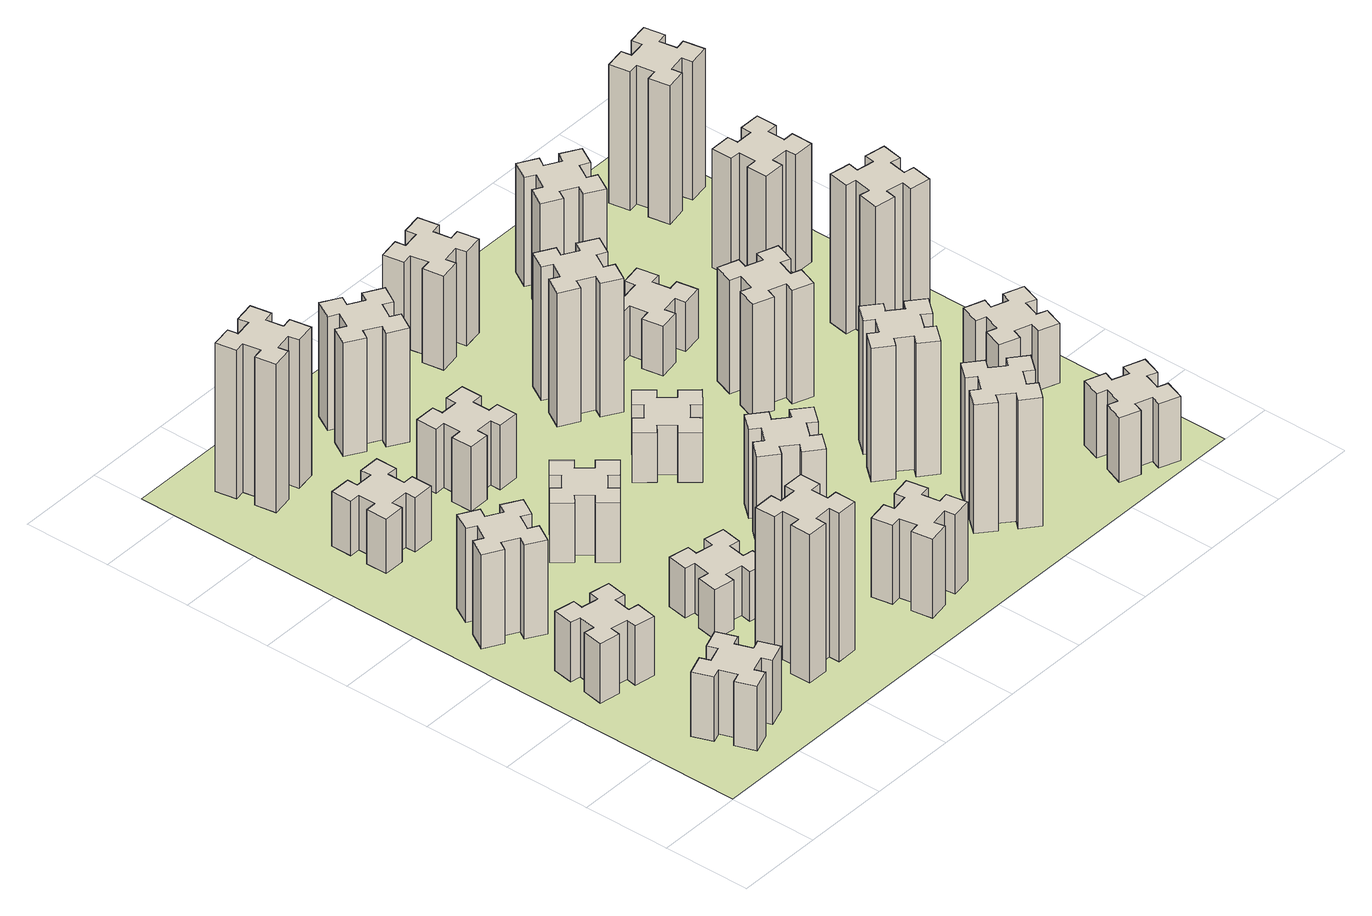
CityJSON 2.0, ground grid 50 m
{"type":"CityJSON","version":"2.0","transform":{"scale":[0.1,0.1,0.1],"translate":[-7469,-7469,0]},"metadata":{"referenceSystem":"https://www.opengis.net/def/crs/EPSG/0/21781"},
"CityObjects":{
"building1":{"type":"Building","attributes":{"class":"1000","function":"1000","usage":"1000","yearOfConstruction":2016,"roofType":"1000","measuredHeight":39,"storeysAboveGround":30,"storeysBelowGround":0},"geometry":[{"type":"Solid","lod":"1","boundaries":[[[[0,1,2,3,4,5,6,7,8,9,10,11,12,13,14,15,16,17,18,19]],[[17,16,20,21]],[[16,15,22,20]],[[15,14,23,22]],[[14,13,24,23]],[[13,12,25,24]],[[12,11,26,25]],[[11,10,27,26]],[[10,9,28,27]],[[9,8,29,28]],[[8,7,30,29]],[[7,6,31,30]],[[6,5,32,31]],[[5,4,33,32]],[[4,3,34,33]],[[3,2,35,34]],[[2,1,36,35]],[[1,0,37,36]],[[0,19,38,37]],[[19,18,39,38]],[[18,17,21,39]],[[24,25,26,27,28,29,30,31,32,33,34,35,36,37,38,39,21,20,22,23]]]]}]},
"building2":{"type":"Building","attributes":{"class":"1000","function":"1000","usage":"1000","yearOfConstruction":2016,"roofType":"1000","measuredHeight":36,"storeysAboveGround":30,"storeysBelowGround":0},"geometry":[{"type":"Solid","lod":"1","boundaries":[[[[40,41,42,43,44,45,46,47,48,49,50,51,52,53,54,55,56,57,58,59]],[[57,56,60,61]],[[56,55,62,60]],[[55,54,63,62]],[[54,53,64,63]],[[53,52,65,64]],[[52,51,66,65]],[[51,50,67,66]],[[50,49,68,67]],[[49,48,69,68]],[[48,47,70,69]],[[47,46,71,70]],[[46,45,72,71]],[[45,44,73,72]],[[44,43,74,73]],[[43,42,75,74]],[[42,41,76,75]],[[41,40,77,76]],[[40,59,78,77]],[[59,58,79,78]],[[58,57,61,79]],[[64,65,66,67,68,69,70,71,72,73,74,75,76,77,78,79,61,60,62,63]]]]}]},
"building3":{"type":"Building","attributes":{"class":"1000","function":"1000","usage":"1000","yearOfConstruction":2016,"roofType":"1000","measuredHeight":57,"storeysAboveGround":30,"storeysBelowGround":0},"geometry":[{"type":"Solid","lod":"1","boundaries":[[[[80,81,82,83,84,85,86,87,88,89,90,91,92,93,94,95,96,97,98,99]],[[97,96,100,101]],[[96,95,102,100]],[[95,94,103,102]],[[94,93,104,103]],[[93,92,105,104]],[[92,91,106,105]],[[91,90,107,106]],[[90,89,108,107]],[[89,88,109,108]],[[88,87,110,109]],[[87,86,111,110]],[[86,85,112,111]],[[85,84,113,112]],[[84,83,114,113]],[[83,82,115,114]],[[82,81,116,115]],[[81,80,117,116]],[[80,99,118,117]],[[99,98,119,118]],[[98,97,101,119]],[[104,105,106,107,108,109,110,111,112,113,114,115,116,117,118,119,101,100,102,103]]]]}]},
"building4":{"type":"Building","attributes":{"class":"1000","function":"1000","usage":"1000","yearOfConstruction":2016,"roofType":"1000","measuredHeight":33,"storeysAboveGround":30,"storeysBelowGround":0},"geometry":[{"type":"Solid","lod":"1","boundaries":[[[[120,121,122,123,124,125,126,127,128,129,130,131,132,133,134,135,136,137,138,139]],[[137,136,140,141]],[[136,135,142,140]],[[135,134,143,142]],[[134,133,144,143]],[[133,132,145,144]],[[132,131,146,145]],[[131,130,147,146]],[[130,129,148,147]],[[129,128,149,148]],[[128,127,150,149]],[[127,126,151,150]],[[126,125,152,151]],[[125,124,153,152]],[[124,123,154,153]],[[123,122,155,154]],[[122,121,156,155]],[[121,120,157,156]],[[120,139,158,157]],[[139,138,159,158]],[[138,137,141,159]],[[144,145,146,147,148,149,150,151,152,153,154,155,156,157,158,159,141,140,142,143]]]]}]},
"building5":{"type":"Building","attributes":{"class":"1000","function":"1000","usage":"1000","yearOfConstruction":2016,"roofType":"1000","measuredHeight":90,"storeysAboveGround":30,"storeysBelowGround":0},"geometry":[{"type":"Solid","lod":"1","boundaries":[[[[160,161,162,163,164,165,166,167,168,169,170,171,172,173,174,175,176,177,178,179]],[[177,176,180,181]],[[176,175,182,180]],[[175,174,183,182]],[[174,173,184,183]],[[173,172,185,184]],[[172,171,186,185]],[[171,170,187,186]],[[170,169,188,187]],[[169,168,189,188]],[[168,167,190,189]],[[167,166,191,190]],[[166,165,192,191]],[[165,164,193,192]],[[164,163,194,193]],[[163,162,195,194]],[[162,161,196,195]],[[161,160,197,196]],[[160,179,198,197]],[[179,178,199,198]],[[178,177,181,199]],[[184,185,186,187,188,189,190,191,192,193,194,195,196,197,198,199,181,180,182,183]]]]}]},
"building6":{"type":"Building","attributes":{"class":"1000","function":"1000","usage":"1000","yearOfConstruction":2016,"roofType":"1000","measuredHeight":30,"storeysAboveGround":30,"storeysBelowGround":0},"geometry":[{"type":"Solid","lod":"1","boundaries":[[[[200,201,202,203,204,205,206,207,208,209,210,211,212,213,214,215,216,217,218,219]],[[217,216,220,221]],[[216,215,222,220]],[[215,214,223,222]],[[214,213,224,223]],[[213,212,225,224]],[[212,211,226,225]],[[211,210,227,226]],[[210,209,228,227]],[[209,208,229,228]],[[208,207,230,229]],[[207,206,231,230]],[[206,205,232,231]],[[205,204,233,232]],[[204,203,234,233]],[[203,202,235,234]],[[202,201,236,235]],[[201,200,237,236]],[[200,219,238,237]],[[219,218,239,238]],[[218,217,221,239]],[[224,225,226,227,228,229,230,231,232,233,234,235,236,237,238,239,221,220,222,223]]]]}]},
"building7":{"type":"Building","attributes":{"class":"1000","function":"1000","usage":"1000","yearOfConstruction":2016,"roofType":"1000","measuredHeight":90,"storeysAboveGround":30,"storeysBelowGround":0},"geometry":[{"type":"Solid","lod":"1","boundaries":[[[[240,241,242,243,244,245,246,247,248,249,250,251,252,253,254,255,256,257,258,259]],[[257,256,260,261]],[[256,255,262,260]],[[255,254,263,262]],[[254,253,264,263]],[[253,252,265,264]],[[252,251,266,265]],[[251,250,267,266]],[[250,249,268,267]],[[249,248,269,268]],[[248,247,270,269]],[[247,246,271,270]],[[246,245,272,271]],[[245,244,273,272]],[[244,243,274,273]],[[243,242,275,274]],[[242,241,276,275]],[[241,240,277,276]],[[240,259,278,277]],[[259,258,279,278]],[[258,257,261,279]],[[264,265,266,267,268,269,270,271,272,273,274,275,276,277,278,279,261,260,262,263]]]]}]},
"building8":{"type":"Building","attributes":{"class":"1000","function":"1000","usage":"1000","yearOfConstruction":2016,"roofType":"1000","measuredHeight":36,"storeysAboveGround":30,"storeysBelowGround":0},"geometry":[{"type":"Solid","lod":"1","boundaries":[[[[280,281,282,283,284,285,286,287,288,289,290,291,292,293,294,295,296,297,298,299]],[[297,296,300,301]],[[296,295,302,300]],[[295,294,303,302]],[[294,293,304,303]],[[293,292,305,304]],[[292,291,306,305]],[[291,290,307,306]],[[290,289,308,307]],[[289,288,309,308]],[[288,287,310,309]],[[287,286,311,310]],[[286,285,312,311]],[[285,284,313,312]],[[284,283,314,313]],[[283,282,315,314]],[[282,281,316,315]],[[281,280,317,316]],[[280,299,318,317]],[[299,298,319,318]],[[298,297,301,319]],[[304,305,306,307,308,309,310,311,312,313,314,315,316,317,318,319,301,300,302,303]]]]}]},
"building9":{"type":"Building","attributes":{"class":"1000","function":"1000","usage":"1000","yearOfConstruction":2016,"roofType":"1000","measuredHeight":39,"storeysAboveGround":30,"storeysBelowGround":0},"geometry":[{"type":"Solid","lod":"1","boundaries":[[[[320,321,322,323,324,325,326,327,328,329,330,331,332,333,334,335,336,337,338,339]],[[337,336,340,341]],[[336,335,342,340]],[[335,334,343,342]],[[334,333,344,343]],[[333,332,345,344]],[[332,331,346,345]],[[331,330,347,346]],[[330,329,348,347]],[[329,328,349,348]],[[328,327,350,349]],[[327,326,351,350]],[[326,325,352,351]],[[325,324,353,352]],[[324,323,354,353]],[[323,322,355,354]],[[322,321,356,355]],[[321,320,357,356]],[[320,339,358,357]],[[339,338,359,358]],[[338,337,341,359]],[[344,345,346,347,348,349,350,351,352,353,354,355,356,357,358,359,341,340,342,343]]]]}]},
"building10":{"type":"Building","attributes":{"class":"1000","function":"1000","usage":"1000","yearOfConstruction":2016,"roofType":"1000","measuredHeight":48,"storeysAboveGround":30,"storeysBelowGround":0},"geometry":[{"type":"Solid","lod":"1","boundaries":[[[[360,361,362,363,364,365,366,367,368,369,370,371,372,373,374,375,376,377,378,379]],[[377,376,380,381]],[[376,375,382,380]],[[375,374,383,382]],[[374,373,384,383]],[[373,372,385,384]],[[372,371,386,385]],[[371,370,387,386]],[[370,369,388,387]],[[369,368,389,388]],[[368,367,390,389]],[[367,366,391,390]],[[366,365,392,391]],[[365,364,393,392]],[[364,363,394,393]],[[363,362,395,394]],[[362,361,396,395]],[[361,360,397,396]],[[360,379,398,397]],[[379,378,399,398]],[[378,377,381,399]],[[384,385,386,387,388,389,390,391,392,393,394,395,396,397,398,399,381,380,382,383]]]]}]},
"building11":{"type":"Building","attributes":{"class":"1000","function":"1000","usage":"1000","yearOfConstruction":2016,"roofType":"1000","measuredHeight":69,"storeysAboveGround":30,"storeysBelowGround":0},"geometry":[{"type":"Solid","lod":"1","boundaries":[[[[400,401,402,403,404,405,406,407,408,409,410,411,412,413,414,415,416,417,418,419]],[[417,416,420,421]],[[416,415,422,420]],[[415,414,423,422]],[[414,413,424,423]],[[413,412,425,424]],[[412,411,426,425]],[[411,410,427,426]],[[410,409,428,427]],[[409,408,429,428]],[[408,407,430,429]],[[407,406,431,430]],[[406,405,432,431]],[[405,404,433,432]],[[404,403,434,433]],[[403,402,435,434]],[[402,401,436,435]],[[401,400,437,436]],[[400,419,438,437]],[[419,418,439,438]],[[418,417,421,439]],[[424,425,426,427,428,429,430,431,432,433,434,435,436,437,438,439,421,420,422,423]]]]}]},
"building12":{"type":"Building","attributes":{"class":"1000","function":"1000","usage":"1000","yearOfConstruction":2016,"roofType":"1000","measuredHeight":54,"storeysAboveGround":30,"storeysBelowGround":0},"geometry":[{"type":"Solid","lod":"1","boundaries":[[[[440,441,442,443,444,445,446,447,448,449,450,451,452,453,454,455,456,457,458,459]],[[457,456,460,461]],[[456,455,462,460]],[[455,454,463,462]],[[454,453,464,463]],[[453,452,465,464]],[[452,451,466,465]],[[451,450,467,466]],[[450,449,468,467]],[[449,448,469,468]],[[448,447,470,469]],[[447,446,471,470]],[[446,445,472,471]],[[445,444,473,472]],[[444,443,474,473]],[[443,442,475,474]],[[442,441,476,475]],[[441,440,477,476]],[[440,459,478,477]],[[459,458,479,478]],[[458,457,461,479]],[[464,465,466,467,468,469,470,471,472,473,474,475,476,477,478,479,461,460,462,463]]]]}]},
"building13":{"type":"Building","attributes":{"class":"1000","function":"1000","usage":"1000","yearOfConstruction":2016,"roofType":"1000","measuredHeight":30,"storeysAboveGround":30,"storeysBelowGround":0},"geometry":[{"type":"Solid","lod":"1","boundaries":[[[[480,481,482,483,484,485,486,487,488,489,490,491,492,493,494,495,496,497,498,499]],[[497,496,500,501]],[[496,495,502,500]],[[495,494,503,502]],[[494,493,504,503]],[[493,492,505,504]],[[492,491,506,505]],[[491,490,507,506]],[[490,489,508,507]],[[489,488,509,508]],[[488,487,510,509]],[[487,486,511,510]],[[486,485,512,511]],[[485,484,513,512]],[[484,483,514,513]],[[483,482,515,514]],[[482,481,516,515]],[[481,480,517,516]],[[480,499,518,517]],[[499,498,519,518]],[[498,497,501,519]],[[504,505,506,507,508,509,510,511,512,513,514,515,516,517,518,519,501,500,502,503]]]]}]},
"building14":{"type":"Building","attributes":{"class":"1000","function":"1000","usage":"1000","yearOfConstruction":2016,"roofType":"1000","measuredHeight":81,"storeysAboveGround":30,"storeysBelowGround":0},"geometry":[{"type":"Solid","lod":"1","boundaries":[[[[520,521,522,523,524,525,526,527,528,529,530,531,532,533,534,535,536,537,538,539]],[[537,536,540,541]],[[536,535,542,540]],[[535,534,543,542]],[[534,533,544,543]],[[533,532,545,544]],[[532,531,546,545]],[[531,530,547,546]],[[530,529,548,547]],[[529,528,549,548]],[[528,527,550,549]],[[527,526,551,550]],[[526,525,552,551]],[[525,524,553,552]],[[524,523,554,553]],[[523,522,555,554]],[[522,521,556,555]],[[521,520,557,556]],[[520,539,558,557]],[[539,538,559,558]],[[538,537,541,559]],[[544,545,546,547,548,549,550,551,552,553,554,555,556,557,558,559,541,540,542,543]]]]}]},
"building15":{"type":"Building","attributes":{"class":"1000","function":"1000","usage":"1000","yearOfConstruction":2016,"roofType":"1000","measuredHeight":78,"storeysAboveGround":30,"storeysBelowGround":0},"geometry":[{"type":"Solid","lod":"1","boundaries":[[[[560,561,562,563,564,565,566,567,568,569,570,571,572,573,574,575,576,577,578,579]],[[577,576,580,581]],[[576,575,582,580]],[[575,574,583,582]],[[574,573,584,583]],[[573,572,585,584]],[[572,571,586,585]],[[571,570,587,586]],[[570,569,588,587]],[[569,568,589,588]],[[568,567,590,589]],[[567,566,591,590]],[[566,565,592,591]],[[565,564,593,592]],[[564,563,594,593]],[[563,562,595,594]],[[562,561,596,595]],[[561,560,597,596]],[[560,579,598,597]],[[579,578,599,598]],[[578,577,581,599]],[[584,585,586,587,588,589,590,591,592,593,594,595,596,597,598,599,581,580,582,583]]]]}]},
"building16":{"type":"Building","attributes":{"class":"1000","function":"1000","usage":"1000","yearOfConstruction":2016,"roofType":"1000","measuredHeight":57,"storeysAboveGround":30,"storeysBelowGround":0},"geometry":[{"type":"Solid","lod":"1","boundaries":[[[[600,601,602,603,604,605,606,607,608,609,610,611,612,613,614,615,616,617,618,619]],[[617,616,620,621]],[[616,615,622,620]],[[615,614,623,622]],[[614,613,624,623]],[[613,612,625,624]],[[612,611,626,625]],[[611,610,627,626]],[[610,609,628,627]],[[609,608,629,628]],[[608,607,630,629]],[[607,606,631,630]],[[606,605,632,631]],[[605,604,633,632]],[[604,603,634,633]],[[603,602,635,634]],[[602,601,636,635]],[[601,600,637,636]],[[600,619,638,637]],[[619,618,639,638]],[[618,617,621,639]],[[624,625,626,627,628,629,630,631,632,633,634,635,636,637,638,639,621,620,622,623]]]]}]},
"building17":{"type":"Building","attributes":{"class":"1000","function":"1000","usage":"1000","yearOfConstruction":2016,"roofType":"1000","measuredHeight":81,"storeysAboveGround":30,"storeysBelowGround":0},"geometry":[{"type":"Solid","lod":"1","boundaries":[[[[640,641,642,643,644,645,646,647,648,649,650,651,652,653,654,655,656,657,658,659]],[[657,656,660,661]],[[656,655,662,660]],[[655,654,663,662]],[[654,653,664,663]],[[653,652,665,664]],[[652,651,666,665]],[[651,650,667,666]],[[650,649,668,667]],[[649,648,669,668]],[[648,647,670,669]],[[647,646,671,670]],[[646,645,672,671]],[[645,644,673,672]],[[644,643,674,673]],[[643,642,675,674]],[[642,641,676,675]],[[641,640,677,676]],[[640,659,678,677]],[[659,658,679,678]],[[658,657,661,679]],[[664,665,666,667,668,669,670,671,672,673,674,675,676,677,678,679,661,660,662,663]]]]}]},
"building18":{"type":"Building","attributes":{"class":"1000","function":"1000","usage":"1000","yearOfConstruction":2016,"roofType":"1000","measuredHeight":69,"storeysAboveGround":30,"storeysBelowGround":0},"geometry":[{"type":"Solid","lod":"1","boundaries":[[[[680,681,682,683,684,685,686,687,688,689,690,691,692,693,694,695,696,697,698,699]],[[697,696,700,701]],[[696,695,702,700]],[[695,694,703,702]],[[694,693,704,703]],[[693,692,705,704]],[[692,691,706,705]],[[691,690,707,706]],[[690,689,708,707]],[[689,688,709,708]],[[688,687,710,709]],[[687,686,711,710]],[[686,685,712,711]],[[685,684,713,712]],[[684,683,714,713]],[[683,682,715,714]],[[682,681,716,715]],[[681,680,717,716]],[[680,699,718,717]],[[699,698,719,718]],[[698,697,701,719]],[[704,705,706,707,708,709,710,711,712,713,714,715,716,717,718,719,701,700,702,703]]]]}]},
"building19":{"type":"Building","attributes":{"class":"1000","function":"1000","usage":"1000","yearOfConstruction":2016,"roofType":"1000","measuredHeight":30,"storeysAboveGround":30,"storeysBelowGround":0},"geometry":[{"type":"Solid","lod":"1","boundaries":[[[[720,721,722,723,724,725,726,727,728,729,730,731,732,733,734,735,736,737,738,739]],[[737,736,740,741]],[[736,735,742,740]],[[735,734,743,742]],[[734,733,744,743]],[[733,732,745,744]],[[732,731,746,745]],[[731,730,747,746]],[[730,729,748,747]],[[729,728,749,748]],[[728,727,750,749]],[[727,726,751,750]],[[726,725,752,751]],[[725,724,753,752]],[[724,723,754,753]],[[723,722,755,754]],[[722,721,756,755]],[[721,720,757,756]],[[720,739,758,757]],[[739,738,759,758]],[[738,737,741,759]],[[744,745,746,747,748,749,750,751,752,753,754,755,756,757,758,759,741,740,742,743]]]]}]},
"building20":{"type":"Building","attributes":{"class":"1000","function":"1000","usage":"1000","yearOfConstruction":2016,"roofType":"1000","measuredHeight":39,"storeysAboveGround":30,"storeysBelowGround":0},"geometry":[{"type":"Solid","lod":"1","boundaries":[[[[760,761,762,763,764,765,766,767,768,769,770,771,772,773,774,775,776,777,778,779]],[[777,776,780,781]],[[776,775,782,780]],[[775,774,783,782]],[[774,773,784,783]],[[773,772,785,784]],[[772,771,786,785]],[[771,770,787,786]],[[770,769,788,787]],[[769,768,789,788]],[[768,767,790,789]],[[767,766,791,790]],[[766,765,792,791]],[[765,764,793,792]],[[764,763,794,793]],[[763,762,795,794]],[[762,761,796,795]],[[761,760,797,796]],[[760,779,798,797]],[[779,778,799,798]],[[778,777,781,799]],[[784,785,786,787,788,789,790,791,792,793,794,795,796,797,798,799,781,780,782,783]]]]}]},
"building21":{"type":"Building","attributes":{"class":"1000","function":"1000","usage":"1000","yearOfConstruction":2016,"roofType":"1000","measuredHeight":66,"storeysAboveGround":30,"storeysBelowGround":0},"geometry":[{"type":"Solid","lod":"1","boundaries":[[[[800,801,802,803,804,805,806,807,808,809,810,811,812,813,814,815,816,817,818,819]],[[817,816,820,821]],[[816,815,822,820]],[[815,814,823,822]],[[814,813,824,823]],[[813,812,825,824]],[[812,811,826,825]],[[811,810,827,826]],[[810,809,828,827]],[[809,808,829,828]],[[808,807,830,829]],[[807,806,831,830]],[[806,805,832,831]],[[805,804,833,832]],[[804,803,834,833]],[[803,802,835,834]],[[802,801,836,835]],[[801,800,837,836]],[[800,819,838,837]],[[819,818,839,838]],[[818,817,821,839]],[[824,825,826,827,828,829,830,831,832,833,834,835,836,837,838,839,821,820,822,823]]]]}]},
"building22":{"type":"Building","attributes":{"class":"1000","function":"1000","usage":"1000","yearOfConstruction":2016,"roofType":"1000","measuredHeight":36,"storeysAboveGround":30,"storeysBelowGround":0},"geometry":[{"type":"Solid","lod":"1","boundaries":[[[[840,841,842,843,844,845,846,847,848,849,850,851,852,853,854,855,856,857,858,859]],[[857,856,860,861]],[[856,855,862,860]],[[855,854,863,862]],[[854,853,864,863]],[[853,852,865,864]],[[852,851,866,865]],[[851,850,867,866]],[[850,849,868,867]],[[849,848,869,868]],[[848,847,870,869]],[[847,846,871,870]],[[846,845,872,871]],[[845,844,873,872]],[[844,843,874,873]],[[843,842,875,874]],[[842,841,876,875]],[[841,840,877,876]],[[840,859,878,877]],[[859,858,879,878]],[[858,857,861,879]],[[864,865,866,867,868,869,870,871,872,873,874,875,876,877,878,879,861,860,862,863]]]]}]},
"building23":{"type":"Building","attributes":{"class":"1000","function":"1000","usage":"1000","yearOfConstruction":2016,"roofType":"1000","measuredHeight":90,"storeysAboveGround":30,"storeysBelowGround":0},"geometry":[{"type":"Solid","lod":"1","boundaries":[[[[880,881,882,883,884,885,886,887,888,889,890,891,892,893,894,895,896,897,898,899]],[[897,896,900,901]],[[896,895,902,900]],[[895,894,903,902]],[[894,893,904,903]],[[893,892,905,904]],[[892,891,906,905]],[[891,890,907,906]],[[890,889,908,907]],[[889,888,909,908]],[[888,887,910,909]],[[887,886,911,910]],[[886,885,912,911]],[[885,884,913,912]],[[884,883,914,913]],[[883,882,915,914]],[[882,881,916,915]],[[881,880,917,916]],[[880,899,918,917]],[[899,898,919,918]],[[898,897,901,919]],[[904,905,906,907,908,909,910,911,912,913,914,915,916,917,918,919,901,900,902,903]]]]}]},
"building24":{"type":"Building","attributes":{"class":"1000","function":"1000","usage":"1000","yearOfConstruction":2016,"roofType":"1000","measuredHeight":72,"storeysAboveGround":30,"storeysBelowGround":0},"geometry":[{"type":"Solid","lod":"1","boundaries":[[[[920,921,922,923,924,925,926,927,928,929,930,931,932,933,934,935,936,937,938,939]],[[937,936,940,941]],[[936,935,942,940]],[[935,934,943,942]],[[934,933,944,943]],[[933,932,945,944]],[[932,931,946,945]],[[931,930,947,946]],[[930,929,948,947]],[[929,928,949,948]],[[928,927,950,949]],[[927,926,951,950]],[[926,925,952,951]],[[925,924,953,952]],[[924,923,954,953]],[[923,922,955,954]],[[922,921,956,955]],[[921,920,957,956]],[[920,939,958,957]],[[939,938,959,958]],[[938,937,941,959]],[[944,945,946,947,948,949,950,951,952,953,954,955,956,957,958,959,941,940,942,943]]]]}]},
"building25":{"type":"Building","attributes":{"class":"1000","function":"1000","usage":"1000","yearOfConstruction":2016,"roofType":"1000","measuredHeight":84,"storeysAboveGround":30,"storeysBelowGround":0},"geometry":[{"type":"Solid","lod":"1","boundaries":[[[[960,961,962,963,964,965,966,967,968,969,970,971,972,973,974,975,976,977,978,979]],[[977,976,980,981]],[[976,975,982,980]],[[975,974,983,982]],[[974,973,984,983]],[[973,972,985,984]],[[972,971,986,985]],[[971,970,987,986]],[[970,969,988,987]],[[969,968,989,988]],[[968,967,990,989]],[[967,966,991,990]],[[966,965,992,991]],[[965,964,993,992]],[[964,963,994,993]],[[963,962,995,994]],[[962,961,996,995]],[[961,960,997,996]],[[960,979,998,997]],[[979,978,999,998]],[[978,977,981,999]],[[984,985,986,987,988,989,990,991,992,993,994,995,996,997,998,999,981,980,982,983]]]]}]},
"landuse1":{"type":"LandUse","attributes":{"name":"plot1","function":"1010"},"geometry":[{"type":"MultiSurface","lod":"1","boundaries":[[[1000,1001,1002,1003]]]}]}
},
"vertices":[
[355,385,0],[389,291,0],[333,270,0],[374,157,0],[487,199,0],[466,255,0],[560,289,0],[580,233,0],[693,274,0],[652,387,0],[596,366,0],[562,460,0],[618,480,0],[577,593,0],[464,552,0],[485,496,0],[391,462,0],[370,518,0],[257,477,0],[299,364,0],[391,462,390],[370,518,390],[485,496,390],[464,552,390],[577,593,390],[618,480,390],[562,460,390],[596,366,390],[652,387,390],[693,274,390],[580,233,390],[560,289,390],[466,255,390],[487,199,390],[374,157,390],[333,270,390],[389,291,390],[355,385,390],[299,364,390],[257,477,390],
[307,1016,0],[405,998,0],[395,939,0],[513,918,0],[534,1037,0],[475,1047,0],[492,1145,0],[551,1135,0],[572,1253,0],[454,1274,0],[444,1215,0],[345,1232,0],[356,1291,0],[237,1312,0],[217,1194,0],[276,1184,0],[258,1085,0],[199,1096,0],[178,977,0],[297,957,0],[258,1085,360],[199,1096,360],[276,1184,360],[217,1194,360],[237,1312,360],[356,1291,360],[345,1232,360],[444,1215,360],[454,1274,360],[572,1253,360],[551,1135,360],[492,1145,360],[475,1047,360],[534,1037,360],[513,918,360],[395,939,360],[405,998,360],[307,1016,360],[297,957,360],[178,977,360],
[474,1826,0],[387,1876,0],[417,1928,0],[313,1988,0],[253,1884,0],[305,1854,0],[255,1767,0],[203,1797,0],[143,1693,0],[247,1633,0],[277,1685,0],[364,1635,0],[334,1583,0],[438,1523,0],[498,1627,0],[446,1657,0],[496,1744,0],[548,1714,0],[608,1818,0],[504,1878,0],[496,1744,570],[548,1714,570],[446,1657,570],[498,1627,570],[438,1523,570],[334,1583,570],[364,1635,570],[277,1685,570],[247,1633,570],[143,1693,570],[203,1797,570],[255,1767,570],[305,1854,570],[253,1884,570],[313,1988,570],[417,1928,570],[387,1876,570],[474,1826,570],[504,1878,570],[608,1818,570],
[425,2485,0],[525,2485,0],[525,2425,0],[645,2425,0],[645,2545,0],[585,2545,0],[585,2645,0],[645,2645,0],[645,2765,0],[525,2765,0],[525,2705,0],[425,2705,0],[425,2765,0],[305,2765,0],[305,2645,0],[365,2645,0],[365,2545,0],[305,2545,0],[305,2425,0],[425,2425,0],[365,2545,330],[305,2545,330],[365,2645,330],[305,2645,330],[305,2765,330],[425,2765,330],[425,2705,330],[525,2705,330],[525,2765,330],[645,2765,330],[645,2645,330],[585,2645,330],[585,2545,330],[645,2545,330],[645,2425,330],[525,2425,330],[525,2485,330],[425,2485,330],[425,2425,330],[305,2425,330],
[1165,585,0],[1065,585,0],[1065,645,0],[945,645,0],[945,525,0],[1005,525,0],[1005,425,0],[945,425,0],[945,305,0],[1065,305,0],[1065,365,0],[1165,365,0],[1165,305,0],[1285,305,0],[1285,425,0],[1225,425,0],[1225,525,0],[1285,525,0],[1285,645,0],[1165,645,0],[1225,525,900],[1285,525,900],[1225,425,900],[1285,425,900],[1285,305,900],[1165,305,900],[1165,365,900],[1065,365,900],[1065,305,900],[945,305,900],[945,425,900],[1005,425,900],[1005,525,900],[945,525,900],[945,645,900],[1065,645,900],[1065,585,900],[1165,585,900],[1165,645,900],[1285,645,900],
[1016,1084,0],[998,985,0],[939,996,0],[918,877,0],[1037,857,0],[1047,916,0],[1145,898,0],[1135,839,0],[1253,818,0],[1274,937,0],[1215,947,0],[1232,1045,0],[1291,1035,0],[1312,1153,0],[1194,1174,0],[1184,1115,0],[1085,1132,0],[1096,1191,0],[977,1212,0],[957,1094,0],[1085,1132,300],[1096,1191,300],[1184,1115,300],[1194,1174,300],[1312,1153,300],[1291,1035,300],[1232,1045,300],[1215,947,300],[1274,937,300],[1253,818,300],[1135,839,300],[1145,898,300],[1047,916,300],[1037,857,300],[918,877,300],[939,996,300],[998,985,300],[1016,1084,300],[957,1094,300],[977,1212,300],
[592,3305,0],[575,3404,0],[634,3414,0],[613,3532,0],[495,3511,0],[505,3452,0],[407,3435,0],[397,3494,0],[278,3473,0],[299,3355,0],[358,3365,0],[376,3267,0],[317,3257,0],[337,3138,0],[456,3159,0],[445,3218,0],[544,3236,0],[554,3177,0],[672,3197,0],[651,3316,0],[544,3236,900],[554,3177,900],[445,3218,900],[456,3159,900],[337,3138,900],[317,3257,900],[376,3267,900],[358,3365,900],[299,3355,900],[278,3473,900],[397,3494,900],[407,3435,900],[505,3452,900],[495,3511,900],[613,3532,900],[634,3414,900],[575,3404,900],[592,3305,900],[651,3316,900],[672,3197,900],
[1083,1972,0],[1006,1907,0],[968,1953,0],[876,1876,0],[953,1784,0],[999,1823,0],[1063,1746,0],[1017,1708,0],[1094,1616,0],[1186,1693,0],[1148,1739,0],[1224,1803,0],[1263,1757,0],[1355,1834,0],[1278,1926,0],[1232,1888,0],[1167,1964,0],[1213,2003,0],[1136,2095,0],[1044,2018,0],[1167,1964,360],[1213,2003,360],[1232,1888,360],[1278,1926,360],[1355,1834,360],[1263,1757,360],[1224,1803,360],[1148,1739,360],[1186,1693,360],[1094,1616,360],[1017,1708,360],[1063,1746,360],[999,1823,360],[953,1784,360],[876,1876,360],[968,1953,360],[1006,1907,360],[1083,1972,360],[1044,2018,360],[1136,2095,360],
[1005,2645,0],[1005,2545,0],[945,2545,0],[945,2425,0],[1065,2425,0],[1065,2485,0],[1165,2485,0],[1165,2425,0],[1285,2425,0],[1285,2545,0],[1225,2545,0],[1225,2645,0],[1285,2645,0],[1285,2765,0],[1165,2765,0],[1165,2705,0],[1065,2705,0],[1065,2765,0],[945,2765,0],[945,2645,0],[1065,2705,390],[1065,2765,390],[1165,2705,390],[1165,2765,390],[1285,2765,390],[1285,2645,390],[1225,2645,390],[1225,2545,390],[1285,2545,390],[1285,2425,390],[1165,2425,390],[1165,2485,390],[1065,2485,390],[1065,2425,390],[945,2425,390],[945,2545,390],[1005,2545,390],[1005,2645,390],[945,2645,390],[945,2765,390],
[1738,405,0],[1756,307,0],[1697,297,0],[1717,178,0],[1836,199,0],[1825,258,0],[1924,276,0],[1934,217,0],[2052,237,0],[2031,356,0],[1972,345,0],[1955,444,0],[2014,454,0],[1993,572,0],[1875,551,0],[1885,492,0],[1787,475,0],[1777,534,0],[1658,513,0],[1679,395,0],[1787,475,480],[1777,534,480],[1885,492,480],[1875,551,480],[1993,572,480],[2014,454,480],[1955,444,480],[1972,345,480],[2031,356,480],[2052,237,480],[1934,217,480],[1924,276,480],[1825,258,480],[1836,199,480],[1717,178,480],[1697,297,480],[1756,307,480],[1738,405,480],[1679,395,480],[1658,513,480],
[1186,3137,0],[1236,3224,0],[1288,3194,0],[1348,3298,0],[1244,3358,0],[1214,3306,0],[1127,3356,0],[1157,3408,0],[1053,3468,0],[993,3364,0],[1045,3334,0],[995,3247,0],[943,3277,0],[883,3173,0],[987,3113,0],[1017,3165,0],[1104,3115,0],[1074,3063,0],[1178,3003,0],[1238,3107,0],[1104,3115,690],[1074,3063,690],[1017,3165,690],[987,3113,690],[883,3173,690],[943,3277,690],[995,3247,690],[1045,3334,690],[993,3364,690],[1053,3468,690],[1157,3408,690],[1127,3356,690],[1214,3306,690],[1244,3358,690],[1348,3298,690],[1288,3194,690],[1236,3224,690],[1186,3137,690],[1238,3107,690],[1178,3003,690],
[1746,1163,0],[1823,1099,0],[1784,1053,0],[1876,976,0],[1953,1068,0],[1907,1106,0],[1972,1183,0],[2018,1144,0],[2095,1236,0],[2003,1313,0],[1964,1267,0],[1888,1332,0],[1926,1378,0],[1834,1455,0],[1757,1363,0],[1803,1324,0],[1739,1248,0],[1693,1286,0],[1616,1194,0],[1708,1117,0],[1739,1248,540],[1693,1286,540],[1803,1324,540],[1757,1363,540],[1834,1455,540],[1926,1378,540],[1888,1332,540],[1964,1267,540],[2003,1313,540],[2095,1236,540],[2018,1144,540],[1972,1183,540],[1907,1106,540],[1953,1068,540],[1876,976,540],[1784,1053,540],[1823,1099,540],[1746,1163,540],[1708,1117,540],[1616,1194,540],
[1972,1988,0],[1907,2064,0],[1953,2103,0],[1876,2195,0],[1784,2118,0],[1823,2072,0],[1746,2007,0],[1708,2053,0],[1616,1976,0],[1693,1884,0],[1739,1923,0],[1803,1846,0],[1757,1808,0],[1834,1716,0],[1926,1793,0],[1888,1839,0],[1964,1903,0],[2003,1857,0],[2095,1934,0],[2018,2026,0],[1964,1903,300],[2003,1857,300],[1888,1839,300],[1926,1793,300],[1834,1716,300],[1757,1808,300],[1803,1846,300],[1739,1923,300],[1693,1884,300],[1616,1976,300],[1708,2053,300],[1746,2007,300],[1823,2072,300],[1784,2118,300],[1876,2195,300],[1953,2103,300],[1907,2064,300],[1972,1988,300],[2018,2026,300],[2095,1934,300],
[2054,2666,0],[1967,2716,0],[1997,2768,0],[1893,2828,0],[1833,2724,0],[1885,2694,0],[1835,2607,0],[1783,2637,0],[1723,2533,0],[1827,2473,0],[1857,2525,0],[1944,2475,0],[1914,2423,0],[2018,2363,0],[2078,2467,0],[2026,2497,0],[2076,2584,0],[2128,2554,0],[2188,2658,0],[2084,2718,0],[2076,2584,810],[2128,2554,810],[2026,2497,810],[2078,2467,810],[2018,2363,810],[1914,2423,810],[1944,2475,810],[1857,2525,810],[1827,2473,810],[1723,2533,810],[1783,2637,810],[1835,2607,810],[1885,2694,810],[1833,2724,810],[1893,2828,810],[1997,2768,810],[1967,2716,810],[2054,2666,810],[2084,2718,810],[2188,2658,810],
[2704,527,0],[2628,592,0],[2666,638,0],[2574,715,0],[2497,623,0],[2543,584,0],[2479,508,0],[2433,546,0],[2356,454,0],[2448,377,0],[2486,423,0],[2563,359,0],[2524,313,0],[2616,236,0],[2693,328,0],[2647,366,0],[2712,443,0],[2758,404,0],[2835,496,0],[2743,573,0],[2712,443,780],[2758,404,780],[2647,366,780],[2693,328,780],[2616,236,780],[2524,313,780],[2563,359,780],[2486,423,780],[2448,377,780],[2356,454,780],[2433,546,780],[2479,508,780],[2543,584,780],[2497,623,780],[2574,715,780],[2666,638,780],[2628,592,780],[2704,527,780],[2743,573,780],[2835,496,780],
[1738,3465,0],[1756,3367,0],[1697,3357,0],[1717,3238,0],[1836,3259,0],[1825,3318,0],[1924,3336,0],[1934,3277,0],[2052,3297,0],[2031,3416,0],[1972,3405,0],[1955,3504,0],[2014,3514,0],[1993,3632,0],[1875,3611,0],[1885,3552,0],[1787,3535,0],[1777,3594,0],[1658,3573,0],[1679,3455,0],[1787,3535,570],[1777,3594,570],[1885,3552,570],[1875,3611,570],[1993,3632,570],[2014,3514,570],[1955,3504,570],[1972,3405,570],[2031,3416,570],[2052,3297,570],[1934,3277,570],[1924,3336,570],[1825,3318,570],[1836,3259,570],[1717,3238,570],[1697,3357,570],[1756,3367,570],[1738,3465,570],[1679,3455,570],[1658,3573,570],
[2647,1006,0],[2712,1083,0],[2758,1044,0],[2835,1136,0],[2743,1213,0],[2704,1167,0],[2628,1232,0],[2666,1278,0],[2574,1355,0],[2497,1263,0],[2543,1224,0],[2479,1148,0],[2433,1186,0],[2356,1094,0],[2448,1017,0],[2486,1063,0],[2563,999,0],[2524,953,0],[2616,876,0],[2693,968,0],[2563,999,810],[2524,953,810],[2486,1063,810],[2448,1017,810],[2356,1094,810],[2433,1186,810],[2479,1148,810],[2543,1224,810],[2497,1263,810],[2574,1355,810],[2666,1278,810],[2628,1232,810],[2704,1167,810],[2743,1213,810],[2835,1136,810],[2758,1044,810],[2712,1083,810],[2647,1006,810],[2693,968,810],[2616,876,810],
[2682,1871,0],[2716,1965,0],[2772,1944,0],[2813,2057,0],[2700,2098,0],[2680,2042,0],[2586,2076,0],[2607,2132,0],[2494,2173,0],[2453,2060,0],[2509,2040,0],[2475,1946,0],[2419,1967,0],[2377,1854,0],[2490,1813,0],[2511,1869,0],[2605,1835,0],[2584,1779,0],[2697,1737,0],[2738,1850,0],[2605,1835,690],[2584,1779,690],[2511,1869,690],[2490,1813,690],[2377,1854,690],[2419,1967,690],[2475,1946,690],[2509,2040,690],[2453,2060,690],[2494,2173,690],[2607,2132,690],[2586,2076,690],[2680,2042,690],[2700,2098,690],[2813,2057,690],[2772,1944,690],[2716,1965,690],[2682,1871,690],[2738,1850,690],[2697,1737,690],
[2465,2478,0],[2564,2496,0],[2574,2437,0],[2692,2457,0],[2671,2576,0],[2612,2565,0],[2595,2664,0],[2654,2674,0],[2633,2792,0],[2515,2771,0],[2525,2712,0],[2427,2695,0],[2417,2754,0],[2298,2733,0],[2319,2615,0],[2378,2625,0],[2396,2527,0],[2337,2517,0],[2357,2398,0],[2476,2419,0],[2396,2527,300],[2337,2517,300],[2378,2625,300],[2319,2615,300],[2298,2733,300],[2417,2754,300],[2427,2695,300],[2525,2712,300],[2515,2771,300],[2633,2792,300],[2654,2674,300],[2595,2664,300],[2612,2565,300],[2671,2576,300],[2692,2457,300],[2574,2437,300],[2564,2496,300],[2465,2478,300],[2476,2419,300],[2357,2398,300],
[3251,189,0],[3345,155,0],[3324,99,0],[3437,57,0],[3478,170,0],[3422,191,0],[3456,285,0],[3512,264,0],[3553,377,0],[3440,418,0],[3420,362,0],[3326,396,0],[3347,452,0],[3234,493,0],[3193,380,0],[3249,360,0],[3215,266,0],[3159,287,0],[3117,174,0],[3230,133,0],[3215,266,390],[3159,287,390],[3249,360,390],[3193,380,390],[3234,493,390],[3347,452,390],[3326,396,390],[3420,362,390],[3440,418,390],[3553,377,390],[3512,264,390],[3456,285,390],[3422,191,390],[3478,170,390],[3437,57,390],[3324,99,390],[3345,155,390],[3251,189,390],[3230,133,390],[3117,174,390],
[2694,3306,0],[2607,3356,0],[2637,3408,0],[2533,3468,0],[2473,3364,0],[2525,3334,0],[2475,3247,0],[2423,3277,0],[2363,3173,0],[2467,3113,0],[2497,3165,0],[2584,3115,0],[2554,3063,0],[2658,3003,0],[2718,3107,0],[2666,3137,0],[2716,3224,0],[2768,3194,0],[2828,3298,0],[2724,3358,0],[2716,3224,660],[2768,3194,660],[2666,3137,660],[2718,3107,660],[2658,3003,660],[2554,3063,660],[2584,3115,660],[2497,3165,660],[2467,3113,660],[2363,3173,660],[2423,3277,660],[2475,3247,660],[2525,3334,660],[2473,3364,660],[2533,3468,660],[2637,3408,660],[2607,3356,660],[2694,3306,660],[2724,3358,660],[2828,3298,660],
[3351,1029,0],[3445,995,0],[3424,939,0],[3537,897,0],[3578,1010,0],[3522,1031,0],[3556,1125,0],[3612,1104,0],[3653,1217,0],[3540,1258,0],[3520,1202,0],[3426,1236,0],[3447,1292,0],[3334,1333,0],[3293,1220,0],[3349,1200,0],[3315,1106,0],[3259,1127,0],[3217,1014,0],[3330,973,0],[3315,1106,360],[3259,1127,360],[3349,1200,360],[3293,1220,360],[3334,1333,360],[3447,1292,360],[3426,1236,360],[3520,1202,360],[3540,1258,360],[3653,1217,360],[3612,1104,360],[3556,1125,360],[3522,1031,360],[3578,1010,360],[3537,897,360],[3424,939,360],[3445,995,360],[3351,1029,360],[3330,973,360],[3217,1014,360],
[3435,1787,0],[3452,1885,0],[3511,1875,0],[3532,1993,0],[3414,2014,0],[3404,1955,0],[3305,1972,0],[3316,2031,0],[3197,2052,0],[3177,1934,0],[3236,1924,0],[3218,1825,0],[3159,1836,0],[3138,1717,0],[3257,1697,0],[3267,1756,0],[3365,1738,0],[3355,1679,0],[3473,1658,0],[3494,1777,0],[3365,1738,900],[3355,1679,900],[3267,1756,900],[3257,1697,900],[3138,1717,900],[3159,1836,900],[3218,1825,900],[3236,1924,900],[3177,1934,900],[3197,2052,900],[3316,2031,900],[3305,1972,900],[3404,1955,900],[3414,2014,900],[3532,1993,900],[3511,1875,900],[3452,1885,900],[3435,1787,900],[3494,1777,900],[3473,1658,900],
[3385,2705,0],[3285,2705,0],[3285,2765,0],[3165,2765,0],[3165,2645,0],[3225,2645,0],[3225,2545,0],[3165,2545,0],[3165,2425,0],[3285,2425,0],[3285,2485,0],[3385,2485,0],[3385,2425,0],[3505,2425,0],[3505,2545,0],[3445,2545,0],[3445,2645,0],[3505,2645,0],[3505,2765,0],[3385,2765,0],[3445,2645,720],[3505,2645,720],[3445,2545,720],[3505,2545,720],[3505,2425,720],[3385,2425,720],[3385,2485,720],[3285,2485,720],[3285,2425,720],[3165,2425,720],[3165,2545,720],[3225,2545,720],[3225,2645,720],[3165,2645,720],[3165,2765,720],[3285,2765,720],[3285,2705,720],[3385,2705,720],[3385,2765,720],[3505,2765,720],
[3552,3305,0],[3535,3404,0],[3594,3414,0],[3573,3532,0],[3455,3511,0],[3465,3452,0],[3367,3435,0],[3357,3494,0],[3238,3473,0],[3259,3355,0],[3318,3365,0],[3336,3267,0],[3277,3257,0],[3297,3138,0],[3416,3159,0],[3405,3218,0],[3504,3236,0],[3514,3177,0],[3632,3197,0],[3611,3316,0],[3504,3236,840],[3514,3177,840],[3405,3218,840],[3416,3159,840],[3297,3138,840],[3277,3257,840],[3336,3267,840],[3318,3365,840],[3259,3355,840],[3238,3473,840],[3357,3494,840],[3367,3435,840],[3465,3452,840],[3455,3511,840],[3573,3532,840],[3594,3414,840],[3535,3404,840],[3552,3305,840],[3611,3316,840],[3632,3197,840],
[5,3705,0],[3705,3705,0],[3705,5,0],[5,5,0]
]}
